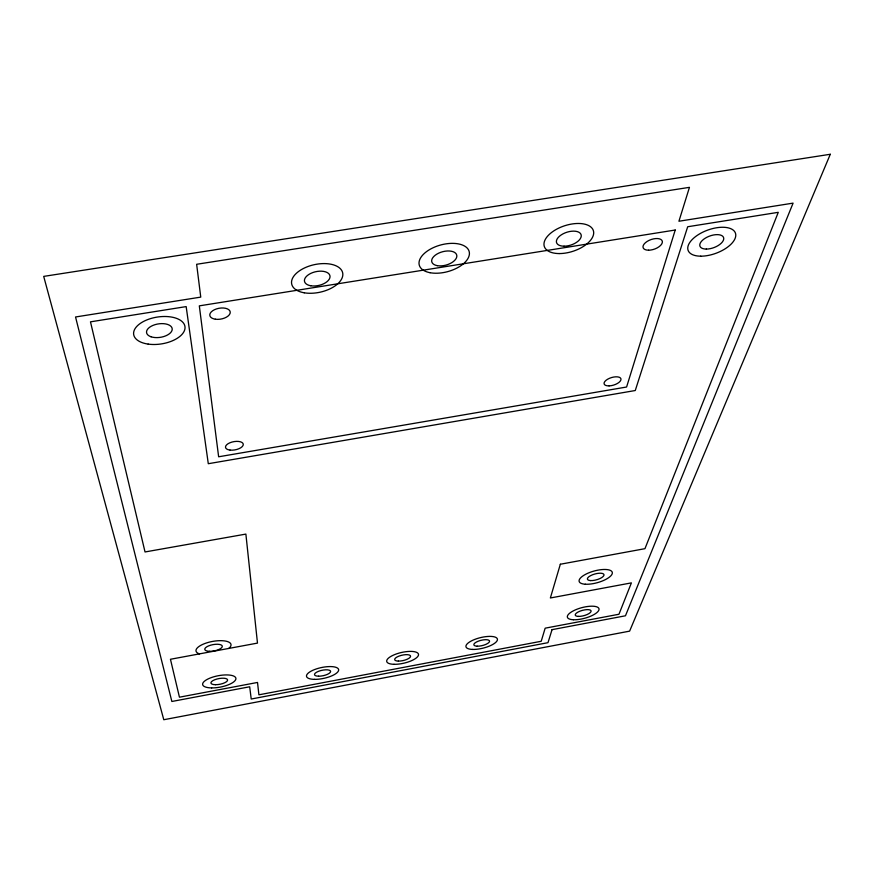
<?xml version="1.0" encoding="UTF-8"?>
<svg xmlns="http://www.w3.org/2000/svg" width="874" height="874" viewBox="0 0 874 874"><rect width="100%" height="100%" fill="white"/><g stroke="black" fill="none" stroke-linecap="round" stroke-linejoin="round"><path stroke-width="1.31" d="M228.671 648.453L229.141 648.126A17.786 6.38 -10.6 0 0 223.952 640.839A17.786 6.38 -10.6 0 0 201.402 645.023A17.786 6.38 -10.6 0 0 198.977 653.73L199.523 653.872M560.332 564.243L550.369 597.98L631.399 582.882L618.967 614.247L545.158 628.177L541.214 641.276L258.901 694.819L257.513 682.452L179.443 697.19L170.452 659.269L257.48 643.1L245.878 534.09L145.029 551.964L90.481 321.84L186.162 306.599L208.296 463.712L635.267 390.525L687.696 226.748L778.275 212.327L644.957 548.675L560.332 564.243M675.231 230.026L626.592 387.018L218.642 456.785L199.316 305.856L675.231 230.026M552.04 629.662L547.998 642.674L251.22 699.025L249.691 686.778L171.861 701.483L75.546 316.978L200.758 297.116L196.639 264.287L689.455 187.342L678.923 221.242L793.089 203.129L625.467 615.788L552.04 629.662M830.3 154.272L629.619 631.137L163.788 719.728L43.7 276.392L830.3 154.272M472.637 649.426A16.18 5.419 -13.8 0 0 497.393 639.986A16.18 5.419 -13.8 0 0 475.03 639.309A16.18 5.419 -13.8 0 0 472.637 649.426M477.193 646.192A8.095 2.709 -13.8 0 0 489.549 641.461A8.095 2.709 -13.8 0 0 478.34 641.155A8.095 2.709 -13.8 0 0 477.193 646.192M394.021 664.306A16.289 5.484 -12.9 0 0 418.515 654.888A16.289 5.484 -12.9 0 0 395.288 654.342A16.289 5.484 -12.9 0 0 394.021 664.306M398.358 661.105A8.139 2.742 -12.9 0 0 410.572 656.385A8.139 2.742 -12.9 0 0 398.926 656.134A8.139 2.742 -12.9 0 0 398.358 661.105M314.454 679.36A16.431 5.539 -12 0 0 338.664 669.976A16.431 5.539 -12 0 0 314.553 669.571A16.431 5.539 -12 0 0 314.454 679.36M318.551 676.203A8.216 2.764 -12 0 0 330.623 671.494A8.216 2.764 -12 0 0 318.54 671.308A8.216 2.764 -12 0 0 318.551 676.203M559.109 253.569A25.783 13.427 -18 0 0 593.512 231.162A25.783 13.427 -18 0 0 553.854 230.856A25.783 13.427 -18 0 0 559.109 253.569M564.047 246.184A12.892 6.708 -18 0 0 581.166 234.931A12.892 6.708 -18 0 0 561.283 234.866A12.892 6.708 -18 0 0 564.047 246.184M430.063 272.71A25.859 13.776 -15.3 0 0 469.36 254.487A25.859 13.776 -15.3 0 0 433.242 247.681A25.859 13.776 -15.3 0 0 430.063 272.71M437.24 265.652A12.924 6.894 -15.3 0 0 456.818 256.486A12.924 6.894 -15.3 0 0 438.682 253.154A12.924 6.894 -15.3 0 0 437.24 265.652M304.218 292.79A26.089 14.06 -12.5 0 0 342.837 274.567A26.089 14.06 -12.5 0 0 304.48 267.979A26.089 14.06 -12.5 0 0 304.218 292.79M310.816 285.765A13.044 7.036 -12.5 0 0 330.044 276.599A13.044 7.036 -12.5 0 0 310.794 273.387A13.044 7.036 -12.5 0 0 310.816 285.765M211.661 687.914A16.923 5.779 -10.8 0 0 235.904 678.344A16.923 5.779 -10.8 0 0 210.219 678.006A16.923 5.779 -10.8 0 0 211.661 687.914M215.517 684.703A8.467 2.884 -10.8 0 0 227.601 679.906A8.467 2.884 -10.8 0 0 214.731 679.754A8.467 2.884 -10.8 0 0 215.517 684.703M573.377 619.742A16.366 5.495 -15 0 0 598.887 610.074A16.366 5.495 -15 0 0 577.277 609.112A16.366 5.495 -15 0 0 573.377 619.742M578.304 616.399A8.183 2.742 -15 0 0 591.043 611.549A8.183 2.742 -15 0 0 580.194 611.09A8.183 2.742 -15 0 0 578.304 616.399M148.165 344.105A25.947 13.58 -8.9 0 0 184.96 326.548A25.947 13.58 -8.9 0 0 144.8 320.824A25.947 13.58 -8.9 0 0 148.165 344.105M700.73 256.18A25.193 12.312 -20.2 0 0 735.755 234.614A25.193 12.312 -20.2 0 0 698.807 234.363A25.193 12.312 -20.2 0 0 700.73 256.18M585.307 584.225A17.196 6.052 -15.4 0 0 612.161 573.868A17.196 6.052 -15.4 0 0 589.6 572.514A17.196 6.052 -15.4 0 0 585.307 584.225M590.518 580.587A8.598 3.026 -15.4 0 0 603.923 575.398A8.598 3.026 -15.4 0 0 592.605 574.742A8.598 3.026 -15.4 0 0 590.518 580.587M706.301 249.079A12.597 6.162 -20.2 0 0 723.738 238.252A12.597 6.162 -20.2 0 0 705.209 238.209A12.597 6.162 -20.2 0 0 706.301 249.079M151.06 336.785A12.979 6.795 -8.9 0 0 172.025 330.405A12.979 6.795 -8.9 0 0 155.026 324.658A12.979 6.795 -8.9 0 0 151.06 336.785M209.585 651.316A8.893 3.19 -10.6 0 0 222.28 646.17A8.893 3.19 -10.6 0 0 208.722 645.853A8.893 3.19 -10.6 0 0 209.585 651.316M230.048 450.088A9.035 4.162 -10.6 0 0 243.289 444.407A9.035 4.162 -10.6 0 0 229.807 442.823A9.035 4.162 -10.6 0 0 230.048 450.088M609.08 385.882A8.795 3.911 -17.1 0 0 620.955 378.868A8.795 3.911 -17.1 0 0 607.506 379.294A8.795 3.911 -17.1 0 0 609.08 385.882M215.365 319.207A10.357 5.484 -10.2 0 0 230.233 312.051A10.357 5.484 -10.2 0 0 214.425 309.735A10.357 5.484 -10.2 0 0 215.365 319.207M648.563 250.204A10.127 5.069 -19.3 0 0 662.35 241.453A10.127 5.069 -19.3 0 0 647.131 241.442A10.127 5.069 -19.3 0 0 648.563 250.204"/></g></svg>
